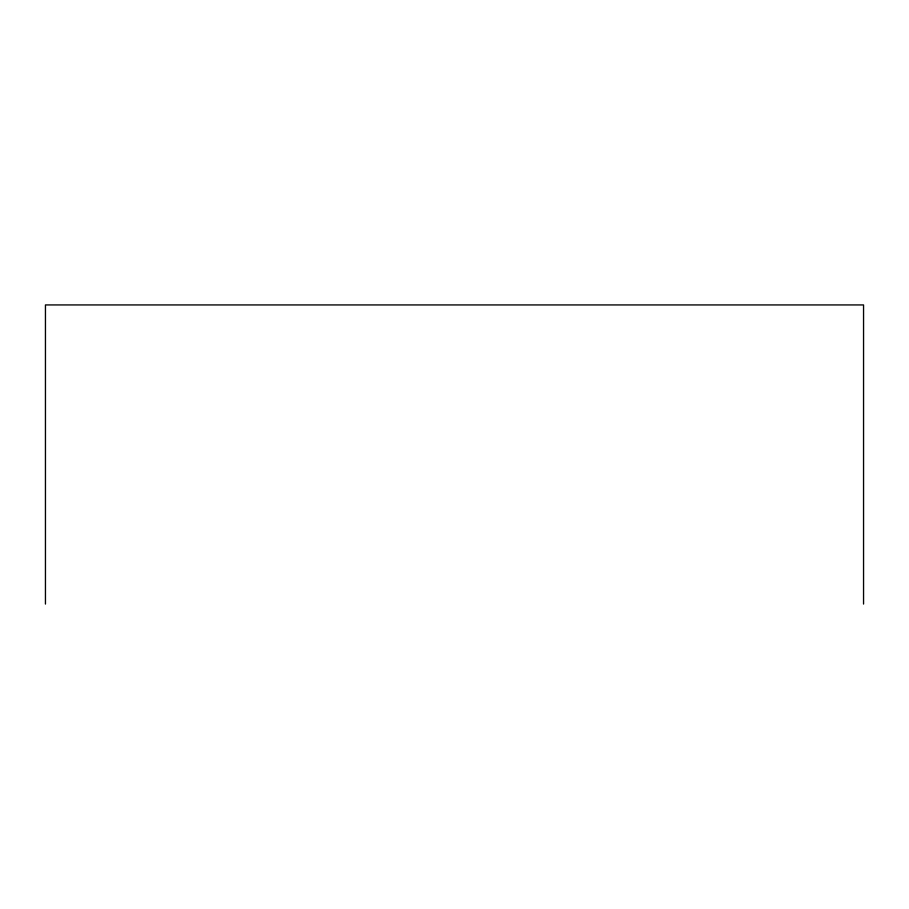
<?xml version="1.0" encoding="UTF-8"?>
<svg xmlns="http://www.w3.org/2000/svg" width="909" height="909" viewBox="0 0 909 909"><rect width="100%" height="100%" fill="white"/><g stroke="black" fill="none" stroke-linecap="round" stroke-linejoin="round"><path stroke-width="1.36" d="M863.55 604.065L863.55 304.935L45.45 304.935L45.45 604.065"/></g></svg>
